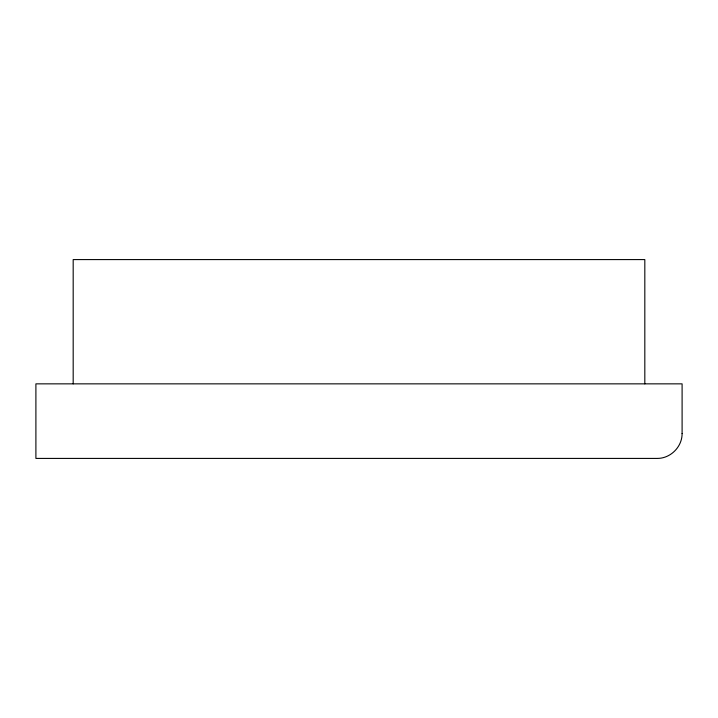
<?xml version="1.0" encoding="UTF-8"?>
<svg xmlns="http://www.w3.org/2000/svg" width="718" height="718" viewBox="0 0 718 718"><rect width="100%" height="100%" fill="white"/><g stroke="black" fill="none" stroke-linecap="round" stroke-linejoin="round"><path stroke-width="1.08" d="M644.818 383.852L644.818 259.584L73.182 259.584L73.182 383.852M682.1 433.564C682.181 446.865 670.549 458.497 657.248 458.416L35.9 458.416L35.9 383.852L682.1 383.852L682.1 433.564"/></g></svg>
